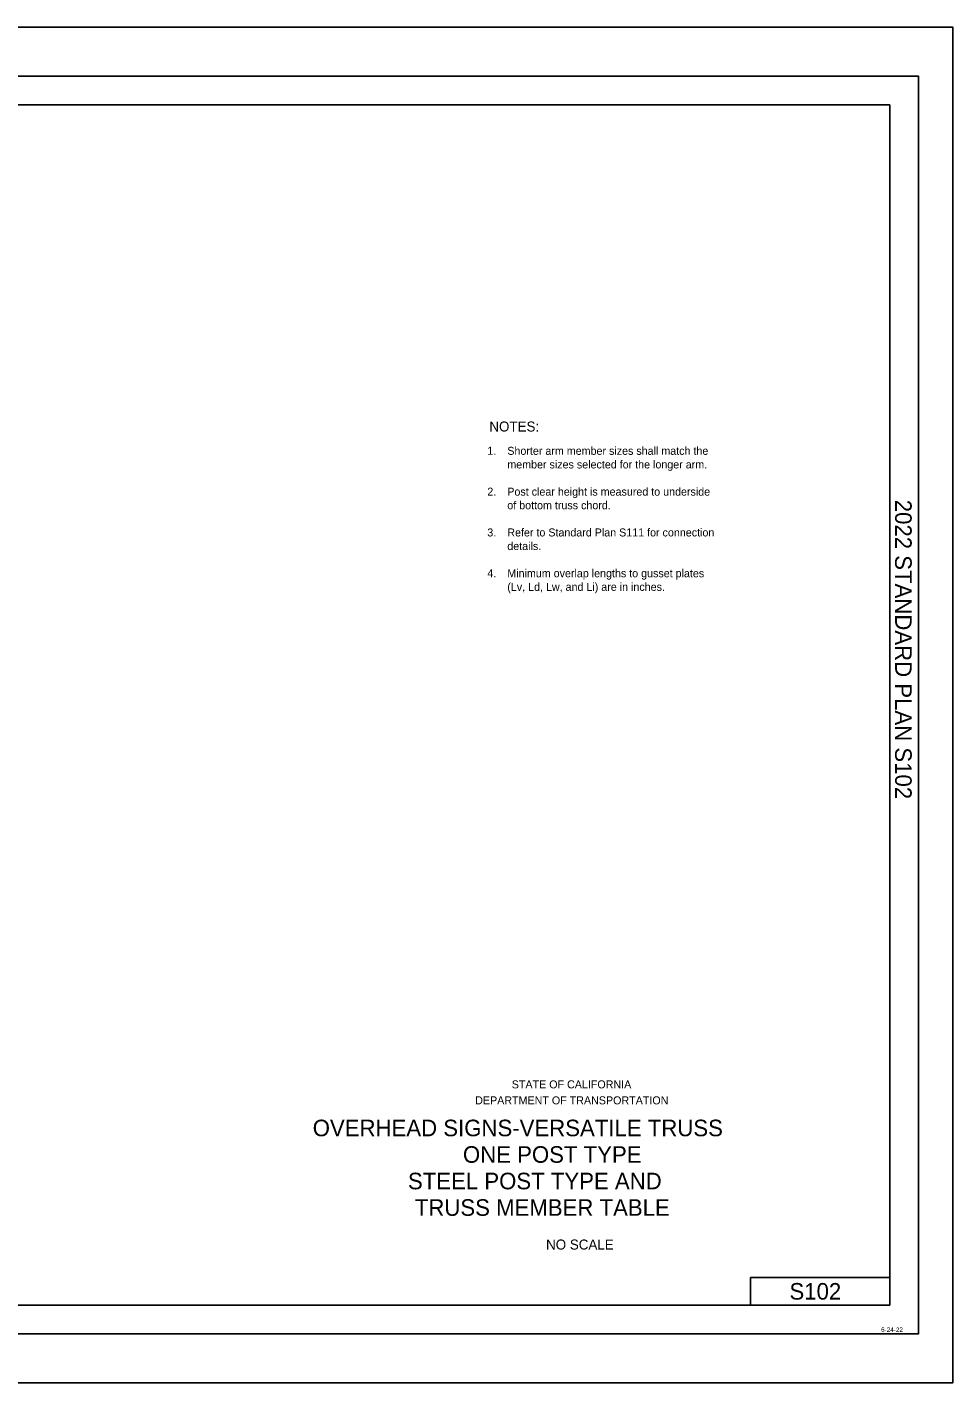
# Model space of a CAD drawing. Extents: x -893 to 867, y -474 to 712.
# Drawn here: x 57 to 867, y -474 to 712 of the extents above; entities that cross this region are included whole.
import ezdxf

# ---------------------------------------------------------------- set-up
doc = ezdxf.new("R2010")
doc.units = 0
for name, color, linetype in [('10 Sheet Format', 7, 'Continuous'), ('60 Nongeo Data', 7, 'Continuous'), ('border_INSIDE-BORDER-anno', 7, 'Continuous'), ('border_PLOTTING-ELEMENTS', 7, 'Continuous'), ('border_rw_22x34_Cut_Lines', 7, 'Continuous'), ('border_SHEET', 7, 'Continuous'), ('border_WITHIN-BORDER-anno', 7, 'Continuous'), ('str_Text-A', 7, 'Continuous')]:
    doc.layers.add(name, color=color, linetype=linetype)

msp = doc.modelspace()

# ---------------------------------------------------------------- linework, layer by layer
at = {"layer": '10 Sheet Format'}
for p, q in [((811.5, -381.9), (689.5, -381.9)), ((689.5, -381.9), (689.5, -406))]:
    msp.add_line(p, q, dxfattribs=at)
at = {"layer": 'border_PLOTTING-ELEMENTS'}
for points in [[(-893.5, -474), (866.5, -474), (866.5, 712), (-893.5, 712)], [(-863.5, -431), (836.5, -431), (836.5, 669), (-863.5, 669)]]:
    msp.add_lwpolyline(points, close=True, dxfattribs=at)
at = {"layer": 'border_rw_22x34_Cut_Lines'}
for p, q in [((-863.5, 669), (836.5, 669)), ((836.5, 669), (836.5, -431)), ((-863.5, -431), (836.5, -431))]:
    msp.add_line(p, q, dxfattribs=at)
at = {"layer": 'border_SHEET'}
for p, q in [((-813.5, 644), (811.5, 644)), ((811.5, -406), (811.5, 644)), ((-813.5, -406), (811.5, -406))]:
    msp.add_line(p, q, dxfattribs=at)

# ---------------------------------------------------------------- texts
at = {"layer": '10 Sheet Format'}
msp.add_text('6-24-22', height=4, dxfattribs=at).set_placement((803.8, -429.5))
at = {"layer": '60 Nongeo Data'}
msp.add_text('S102', height=14.5, dxfattribs=at).set_placement((723.6, -401.2))
at = {"layer": 'border_INSIDE-BORDER-anno'}
for s, height, p in [('STATE OF CALIFORNIA', 7, (480.7, -216.4)), ('DEPARTMENT OF TRANSPORTATION', 7, (448.7, -230.4)), ('OVERHEAD SIGNS-VERSATILE TRUSS', 14.5, (306.6, -258.3)), ('ONE POST TYPE', 14.5, (438, -281.5)), ('STEEL POST TYPE AND', 14.5, (389.9, -304.7)), ('TRUSS MEMBER TABLE', 14.5, (395.9, -327.9)), ('NO SCALE', 8.75, (510.7, -357.4))]:
    msp.add_text(s, height=height, dxfattribs=at).set_placement(p)
at = {"layer": 'border_WITHIN-BORDER-anno'}
msp.add_text('2022 STANDARD PLAN S102', height=14.5, rotation=270, dxfattribs=at).set_placement((816, 298.5))
at = {"layer": 'str_Text-A'}
for s, height, p in [('NOTES:', 8.75, (461.1, 358.2)), ('1.', 7, (459.3, 337.8)), ('Shorter arm member sizes shall match the', 7, (476.8, 337.8)), ('member sizes selected for the longer arm.', 7, (476.8, 325.9)), ('2.', 7, (459.3, 302.1)), ('Post clear height is measured to underside', 7, (476.8, 302.1)), ('of bottom truss chord.', 7, (476.8, 290.2)), ('3.', 7, (459.3, 266.4)), ('Refer to Standard Plan S111 for connection', 7, (476.8, 266.4)), ('details.', 7, (476.8, 254.5)), ('4.', 7, (459.3, 230.7)), ('Minimum overlap lengths to gusset plates', 7, (476.8, 230.7)), ('(Lv, Ld, Lw, and Li) are in inches.', 7, (476.8, 218.8))]:
    msp.add_text(s, height=height, dxfattribs=at).set_placement(p)

doc.saveas('drawing.dxf')
